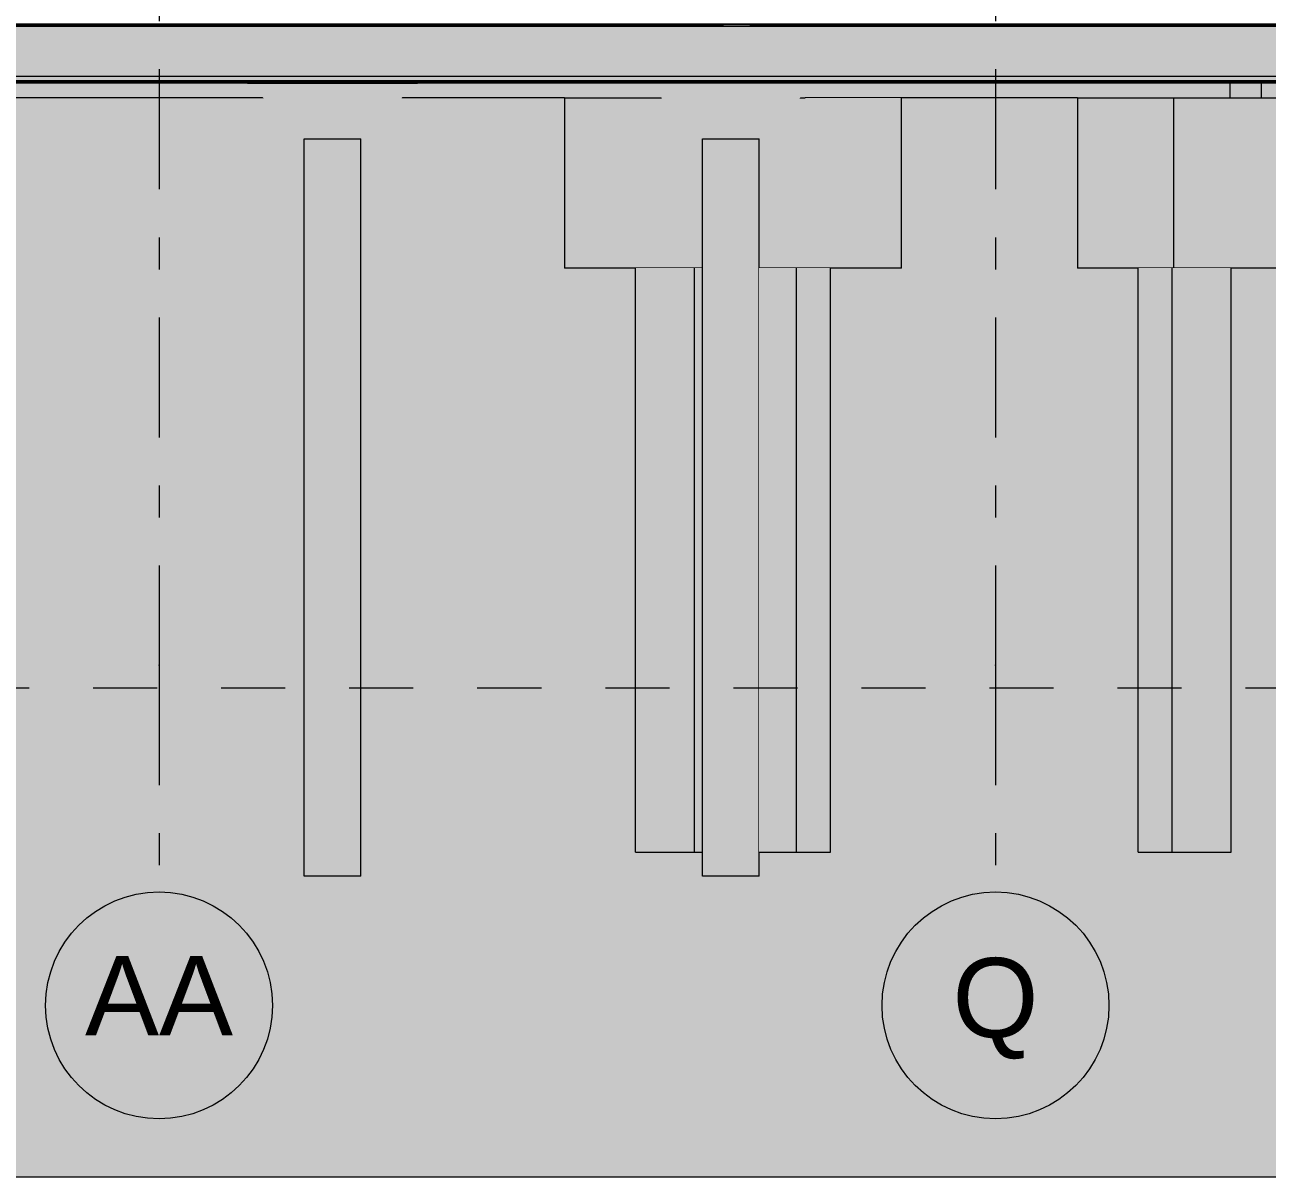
# Model space of a CAD drawing. Header units: millimetres. Extents: x -48147 to 1428745, y -495156 to 18123.
# Drawn here: x 1393121 to 1398597, y -495156 to -490077 of the extents above; entities that cross this region are included whole.
import ezdxf
from ezdxf.enums import TextEntityAlignment as Align

# ---------------------------------------------------------------- set-up
doc = ezdxf.new("R2010")
doc.units = ezdxf.units.MM
doc.header["$MEASUREMENT"] = 0
for name, pattern in [('Dashed', [2822.222233, 1411.111116, -1411.111116]), ('Double Dashed', [1093.611073, 529.166651, -211.666656, 141.111112, -211.666656]), ('Wipeout_Contour', [1000, 0, -1000])]:
    doc.linetypes.add(name, pattern=pattern)
for name, color, linetype, lineweight, true_color in [('0_Pen_No__105', 7, 'Continuous', 15, 0xa6a6a6), ('A-230-M_FLOOR.IFC Import_Pen_No__109', 7, 'Continuous', 15, 0xa6a6a6), ('A-230-M_FLOOR.IFC Import_Pen_No__29', 7, 'Continuous', 50, 0x2a2a2a), ('New_A-15-MG_Structural_Grid_Phase_2_Pen_No__222', 7, 'Continuous', 13, 0x65af33), ('S-160-M_FOUND.IFC Import_Pen_No__104', 7, 'Continuous', 15, 0xa6a6a6), ('S-160-M_FOUND.IFC Import_Pen_No__24', 7, 'Continuous', 50, 0x2a2a2a)]:
    doc.layers.add(name, color=color, linetype=linetype, lineweight=lineweight, true_color=true_color)
for name, color, linetype in [('A-230-M_FLOOR.IFC Import', 7, 'Continuous'), ('New_A-15-MG_Structural_Grid_Phase_2', 7, 'Continuous'), ('New_A-20-M_Floor_Slab', 7, 'Continuous'), ('S-160-M_FOUND.IFC Import', 7, 'Continuous'), ('S-280-M_COLUMN.IFC Import', 7, 'Continuous'), ('S-280-M_STRUCT_FRAME.IFC Import', 7, 'Continuous')]:
    doc.layers.add(name, color=color, linetype=linetype)
for name, color, linetype, lineweight in [('A-95-P_Drawing_Pen_No__1', 7, 'Continuous', 13), ('A-95-P_Drawing_Pen_No__84', 8, 'Continuous', 20), ('New_A-20-M_Floor_Slab_Pen_No__1', 7, 'Continuous', 13), ('S-160-M_FOUND.IFC Import_Pen_No__1', 7, 'Continuous', 13), ('S-160-M_FOUND.IFC Import_Pen_No__4', 7, 'Continuous', 20), ('S-280-M_COLUMN.IFC Import_Pen_No__88', 8, 'Continuous', 20), ('S-280-M_STRUCT_FRAME.IFC Import_Pen_No__4', 7, 'Continuous', 20)]:
    doc.layers.add(name, color=color, linetype=linetype, lineweight=lineweight)
doc.styles.add('GENERATED_STYLE_2', font='')
doc.styles.get('GENERATED_STYLE_2').set_extended_font_data('Swis721 BT')

# ---------------------------------------------------------------- blocks, each defined once
blk = doc.blocks.new('Section Elem_296_2', base_point=(1341556.5, -489899))
at = {"color": 254, "linetype": 'Wipeout_Contour', "lineweight": 0, "ltscale": 5894620.398170539}
blk.add_wipeout([(1374573.5, -489978.5), (1374573.5, -490078.5), (1404999, -490078.5), (1404999, -489978.5)], dxfattribs=at).dxf.layer = 'New_A-20-M_Floor_Slab'
at = {"layer": 'New_A-20-M_Floor_Slab_Pen_No__1', "linetype": 'Continuous', "flags": 128}
blk.add_lwpolyline([(1420320.8, -490078.5), (1404999, -490078.5), (1374573.5, -490078.5)], dxfattribs=at)
blk = doc.blocks.new('Section Elem_383_2', base_point=(1341556.5, -489899))
at = {"color": 254, "linetype": 'Wipeout_Contour', "lineweight": 0, "ltscale": 5927948.685406307}
blk.add_wipeout([(1398648.7, -490078.5), (1398570.5, -490078.5), (1398570.5, -490079), (1398648.7, -490079)], dxfattribs=at).dxf.layer = 'S-280-M_STRUCT_FRAME.IFC Import'
at = {"color": 254, "linetype": 'Wipeout_Contour', "lineweight": 0, "ltscale": 5928326.102257886}
blk.add_wipeout([(1398570.5, -490399), (1398648.7, -490399), (1398648.7, -490329), (1398570.5, -490329)], dxfattribs=at).dxf.layer = 'S-280-M_STRUCT_FRAME.IFC Import'
at = {"color": 254, "linetype": 'Wipeout_Contour', "lineweight": 0, "ltscale": 7403618.629139024}
blk.add_wipeout([(1396315.8, -490078.5), (1396315.8, -490079), (1396580.4, -490079), (1398570.5, -490079), (1398570.5, -490078.5)], dxfattribs=at).dxf.layer = 'S-280-M_STRUCT_FRAME.IFC Import'
at = {"color": 254, "linetype": 'Wipeout_Contour', "lineweight": 0, "ltscale": 7406143.297224373}
blk.add_wipeout([(1396537.7, -490399), (1398570.5, -490399), (1398570.5, -490329), (1398255.3, -490329), (1396607.7, -490329)], dxfattribs=at).dxf.layer = 'S-280-M_STRUCT_FRAME.IFC Import'
at = {"layer": 'S-280-M_STRUCT_FRAME.IFC Import_Pen_No__4', "linetype": 'Continuous'}
for p, q in [((1396315.8, -490079), (1396315.8, -490078.5)), ((1398570.5, -490078.5), (1398570.5, -490079)), ((1398570.5, -490329), (1398570.5, -490399)), ((1397760.8, -490399), (1396561.3, -490399))]:
    blk.add_line(p, q, dxfattribs=at)
blk = doc.blocks.new('Section Elem_384_2', base_point=(1341556.5, -489899))
at = {"color": 254, "linetype": 'Wipeout_Contour', "lineweight": 0, "ltscale": 5918791.525385903}
blk.add_wipeout([(1396166.2, -490078.5), (1396166.2, -490079), (1396201, -490079), (1396201, -490078.5)], dxfattribs=at).dxf.layer = 'S-280-M_STRUCT_FRAME.IFC Import'
at = {"color": 254, "linetype": 'Wipeout_Contour', "lineweight": 0, "ltscale": 7385868.342514155}
blk.add_wipeout([(1392336.5, -490399), (1394172.8, -490399), (1394103, -490329.2), (1394102.8, -490329), (1392336.5, -490329)], dxfattribs=at).dxf.layer = 'S-280-M_STRUCT_FRAME.IFC Import'
at = {"color": 254, "linetype": 'Wipeout_Contour', "lineweight": 0, "ltscale": 8873428.408047892}
blk.add_wipeout([(1394852.5, -490329.2), (1394782.8, -490399), (1395927.7, -490399), (1395857.7, -490329), (1395207.5, -490329), (1394852.8, -490329)], dxfattribs=at).dxf.layer = 'S-280-M_STRUCT_FRAME.IFC Import'
at = {"layer": 'S-280-M_STRUCT_FRAME.IFC Import_Pen_No__4', "linetype": 'Continuous'}
for p, q in [((1392336.5, -490399), (1392336.5, -490329)), ((1394172.8, -490399), (1392657.6, -490399)), ((1395499.4, -490399), (1394782.8, -490399))]:
    blk.add_line(p, q, dxfattribs=at)
at = {"color": 254, "linetype": 'Wipeout_Contour', "lineweight": 0, "ltscale": 7390276.719562369}
blk.add_wipeout([(1392336.5, -490079), (1395207.5, -490079), (1396166.2, -490079), (1396166.2, -490078.5), (1392336.5, -490078.5)], dxfattribs=at).dxf.layer = 'S-280-M_STRUCT_FRAME.IFC Import'
at = {"layer": 'S-280-M_STRUCT_FRAME.IFC Import_Pen_No__4', "linetype": 'Continuous'}
for p, q in [((1392336.5, -490079), (1392336.5, -490078.5)), ((1396166.2, -490078.5), (1396166.2, -490079))]:
    blk.add_line(p, q, dxfattribs=at)
blk = doc.blocks.new('Section Elem_533_2', base_point=(1341556.5, -489899))
at = {"color": 254, "linetype": 'Wipeout_Contour', "lineweight": 0, "ltscale": 5926467.594136423}
blk.add_wipeout([(1397760.8, -491149), (1398185.8, -491149), (1398185.8, -490399), (1397760.8, -490399)], dxfattribs=at).dxf.layer = 'S-160-M_FOUND.IFC Import'
at = {"layer": 'S-160-M_FOUND.IFC Import_Pen_No__4', "linetype": 'Continuous'}
blk.add_line((1397760.8, -490399), (1397760.8, -491149), dxfattribs=at)
at = {"color": 254, "linetype": 'Wipeout_Contour', "lineweight": 0, "ltscale": 5928587.081358909}
blk.add_wipeout([(1398185.8, -491149), (1398884, -491149), (1398884, -490399), (1398185.8, -490399)], dxfattribs=at).dxf.layer = 'S-160-M_FOUND.IFC Import'
at = {"layer": 'S-160-M_FOUND.IFC Import_Pen_No__4', "linetype": 'Continuous'}
for p, q in [((1397760.8, -490399), (1398185.8, -490399)), ((1398185.8, -490399), (1398722.7, -490399)), ((1398185.8, -491149), (1398185.8, -490399)), ((1398185.8, -491149), (1397760.8, -491149)), ((1398884, -491149), (1398185.8, -491149))]:
    blk.add_line(p, q, dxfattribs=at)
blk = doc.blocks.new('Section Elem_534_2', base_point=(1341556.5, -489899))
at = {"color": 254, "linetype": 'Wipeout_Contour', "lineweight": 0, "ltscale": 7411097.594417712}
blk.add_wipeout([(1398028.2, -493724), (1398178.2, -493724), (1398178.2, -491149), (1398176.3, -491149), (1398028.2, -491149)], dxfattribs=at).dxf.layer = 'S-160-M_FOUND.IFC Import'
at = {"layer": 'S-160-M_FOUND.IFC Import_Pen_No__1', "linetype": 'Continuous'}
blk.add_line((1398028.2, -493724), (1398028.2, -491149), dxfattribs=at)
at = {"color": 254, "linetype": 'Wipeout_Contour', "lineweight": 0, "ltscale": 7411907.358902963}
blk.add_wipeout([(1398214.4, -491149), (1398178.2, -491149), (1398178.2, -493724), (1398438, -493724), (1398438, -491149)], dxfattribs=at).dxf.layer = 'S-160-M_FOUND.IFC Import'
at = {"layer": 'S-160-M_FOUND.IFC Import_Pen_No__1', "linetype": 'Continuous'}
for p, q in [((1398178.2, -493724), (1398178.2, -491149)), ((1398438, -493724), (1398438, -491149)), ((1398028.2, -493724), (1398178.2, -493724)), ((1398178.2, -493724), (1398438, -493724))]:
    blk.add_line(p, q, dxfattribs=at)
blk = doc.blocks.new('Section Elem_535_2', base_point=(1341556.5, -489899))
at = {"color": 254, "linetype": 'Wipeout_Contour', "lineweight": 0, "ltscale": 7397901.009642696}
blk.add_wipeout([(1395499.4, -490399), (1395499.4, -491149), (1396107.7, -491149), (1396107.7, -490579), (1395927.7, -490399)], dxfattribs=at).dxf.layer = 'S-160-M_FOUND.IFC Import'
at = {"color": 254, "linetype": 'Wipeout_Contour', "lineweight": 0, "ltscale": 7401753.374958865}
blk.add_wipeout([(1396537.7, -490399), (1396357.7, -490579), (1396357.7, -491149), (1396985.9, -491149), (1396985.9, -490399)], dxfattribs=at).dxf.layer = 'S-160-M_FOUND.IFC Import'
at = {"layer": 'S-160-M_FOUND.IFC Import_Pen_No__4', "linetype": 'Continuous'}
for p, q in [((1395499.4, -490399), (1395927.7, -490399)), ((1395499.4, -490399), (1395499.4, -491149)), ((1396537.7, -490399), (1396561.3, -490399)), ((1396985.9, -491149), (1396985.9, -490399)), ((1396107.7, -491149), (1395499.4, -491149)), ((1396985.9, -491149), (1396357.7, -491149))]:
    blk.add_line(p, q, dxfattribs=at)
blk = doc.blocks.new('Section Elem_536_2', base_point=(1341556.5, -489899))
at = {"color": 254, "linetype": 'Wipeout_Contour', "lineweight": 0, "ltscale": 5921014.057221786}
blk.add_wipeout([(1395812.6, -491149), (1395812.6, -493724), (1396072.3, -493724), (1396072.3, -491149)], dxfattribs=at).dxf.layer = 'S-160-M_FOUND.IFC Import'
at = {"layer": 'S-160-M_FOUND.IFC Import_Pen_No__1', "linetype": 'Continuous'}
blk.add_line((1395812.6, -493724), (1395812.6, -491149), dxfattribs=at)
at = {"color": 254, "linetype": 'Wipeout_Contour', "lineweight": 0, "ltscale": 5921570.61188302}
blk.add_wipeout([(1396072.3, -491149), (1396072.3, -493724), (1396107.7, -493724), (1396107.7, -491149)], dxfattribs=at).dxf.layer = 'S-160-M_FOUND.IFC Import'
at = {"layer": 'S-160-M_FOUND.IFC Import_Pen_No__1', "linetype": 'Continuous'}
for p, q in [((1396072.3, -493724), (1396072.3, -491149)), ((1395812.6, -493724), (1396072.3, -493724)), ((1396072.3, -493724), (1396107.7, -493724))]:
    blk.add_line(p, q, dxfattribs=at)
blk = doc.blocks.new('Section Elem_548_2', base_point=(1341556.5, -489899))
at = {"color": 254, "linetype": 'Wipeout_Contour', "lineweight": 0, "ltscale": 5915180.985303782}
blk.add_wipeout([(1394602.8, -490579), (1394352.8, -490579), (1394352.8, -493829), (1394602.8, -493829)], dxfattribs=at).dxf.layer = 'S-160-M_FOUND.IFC Import'
at = {"layer": 'S-160-M_FOUND.IFC Import_Pen_No__4', "linetype": 'Continuous'}
blk.add_line((1394602.8, -493829), (1394352.8, -493829), dxfattribs=at)
at = {"color": 254, "linetype": 'Wipeout_Contour', "lineweight": 0, "ltscale": 5912851.790628581}
blk.add_wipeout([(1394103, -490329.2), (1394352.8, -490579), (1394602.8, -490579), (1394852.5, -490329.2)], dxfattribs=at).dxf.layer = 'S-160-M_FOUND.IFC Import'
at = {"layer": 'S-160-M_FOUND.IFC Import_Pen_No__4', "linetype": 'Continuous'}
for p, q in [((1394352.8, -490579), (1394602.8, -490579)), ((1394352.8, -493829), (1394352.8, -490579)), ((1394602.8, -493829), (1394602.8, -490579))]:
    blk.add_line(p, q, dxfattribs=at)
blk = doc.blocks.new('Section Elem_549_2', base_point=(1341556.5, -489899))
at = {"color": 254, "linetype": 'Wipeout_Contour', "lineweight": 0, "ltscale": 5921800.715060658}
blk.add_wipeout([(1396357.7, -490579), (1396107.7, -490579), (1396107.7, -493829), (1396357.7, -493829)], dxfattribs=at).dxf.layer = 'S-160-M_FOUND.IFC Import'
at = {"layer": 'S-160-M_FOUND.IFC Import_Pen_No__4', "linetype": 'Continuous'}
blk.add_line((1396357.7, -493829), (1396107.7, -493829), dxfattribs=at)
at = {"color": 254, "linetype": 'Wipeout_Contour', "lineweight": 0, "ltscale": 5919473.966346828}
blk.add_wipeout([(1396607.7, -490329), (1395857.7, -490329), (1396107.7, -490579), (1396357.7, -490579)], dxfattribs=at).dxf.layer = 'S-160-M_FOUND.IFC Import'
at = {"layer": 'S-160-M_FOUND.IFC Import_Pen_No__4', "linetype": 'Continuous'}
for p, q in [((1396107.7, -490579), (1396357.7, -490579)), ((1396107.7, -493829), (1396107.7, -490579)), ((1396357.7, -493829), (1396357.7, -490579))]:
    blk.add_line(p, q, dxfattribs=at)
blk = doc.blocks.new('Section Elem_550_2', base_point=(1341556.5, -489899))
at = {"layer": 'S-160-M_FOUND.IFC Import_Pen_No__104', "linetype": 'Continuous', "lineweight": 0, "true_color": 0x535353}
blk.add_hatch(color=251, dxfattribs=at).paths.add_polyline_path([(1394852.8, -490329), (1394102.8, -490329), (1394103, -490329.2), (1394852.5, -490329.2)])
at = {"layer": 'S-160-M_FOUND.IFC Import_Pen_No__24', "linetype": 'Continuous'}
for p, q in [((1394102.8, -490329), (1394103, -490329.2)), ((1394852.5, -490329.2), (1394103, -490329.2)), ((1394852.8, -490329), (1394852.5, -490329.2))]:
    blk.add_line(p, q, dxfattribs=at)
blk = doc.blocks.new('Section Elem_580_2', base_point=(1341556.5, -489899))
at = {"color": 254, "linetype": 'Wipeout_Contour', "lineweight": 0, "ltscale": 5922891.506897892}
blk.add_wipeout([(1396522.6, -491149), (1396357.7, -491149), (1396357.7, -493724), (1396522.6, -493724)], dxfattribs=at).dxf.layer = 'S-160-M_FOUND.IFC Import'
at = {"color": 254, "linetype": 'Wipeout_Contour', "lineweight": 0, "ltscale": 5923485.814510324}
blk.add_wipeout([(1396522.6, -491149), (1396522.6, -493724), (1396672.8, -493724), (1396672.8, -491149)], dxfattribs=at).dxf.layer = 'S-160-M_FOUND.IFC Import'
at = {"layer": 'S-160-M_FOUND.IFC Import_Pen_No__1', "linetype": 'Continuous'}
for p, q in [((1396522.6, -493724), (1396522.6, -491149)), ((1396672.8, -493724), (1396672.8, -491149)), ((1396357.7, -493724), (1396522.6, -493724)), ((1396522.6, -493724), (1396672.8, -493724))]:
    blk.add_line(p, q, dxfattribs=at)
blk = doc.blocks.new('Section Elem_587_2', base_point=(1341556.5, -489899))
at = {"layer": 'S-160-M_FOUND.IFC Import_Pen_No__1', "linetype": 'Continuous'}
for p, q in [((1392507.6, -490079), (1392507.6, -490078.5)), ((1395966.4, -490079), (1395966.4, -490078.5)), ((1392507.6, -490399), (1392507.6, -490329))]:
    blk.add_line(p, q, dxfattribs=at)
blk = doc.blocks.new('Section Elem_588_2', base_point=(1341556.5, -489899))
at = {"layer": 'S-160-M_FOUND.IFC Import_Pen_No__1', "linetype": 'Continuous'}
for p, q in [((1396451.5, -490079), (1396451.5, -490078.5)), ((1398434.7, -490079), (1398434.7, -490078.5)), ((1398434.7, -490399), (1398434.7, -490329))]:
    blk.add_line(p, q, dxfattribs=at)
blk = doc.blocks.new('Section Elem_596_2', base_point=(1341556.5, -489899))
at = {"color": 254, "linetype": 'Wipeout_Contour', "lineweight": 0, "ltscale": 5894853.906516284}
blk.add_wipeout([(1404999, -490329), (1404999, -490079), (1374573.5, -490079), (1374573.5, -490329)], dxfattribs=at).dxf.layer = 'A-230-M_FLOOR.IFC Import'
at = {"layer": 'A-230-M_FLOOR.IFC Import_Pen_No__109', "linetype": 'Continuous'}
h = blk.add_hatch(dxfattribs=at)
h.set_pattern_fill('Lightweight_Concrete_0002', color=256, style=0, pattern_type=2)
h.set_pattern_definition([(0, (1341556.5, -489898.95), (0, 779.423), [48.75, -401.25]), (0, (1341781.5, -489509.24), (0, 779.423), [48.75, -401.25]), (60, (1341556.5, -489898.95), (-675, 389.711), [48.75, -401.25]), (60, (1342006.5, -489898.95), (-675, 389.711), [48.75, -401.25]), (120, (1341605.3, -489898.95), (675, 389.711), [48.75, -401.25]), (120, (1342055.3, -489898.95), (675, 389.711), [48.75, -401.25]), (0, (1341556.51, -489823.95), (0, 150), [0, -150, 0, -225]), (45, (1341631.51, -489823.95), (-106.066, 106.066), [0, -112.5, 0, -187.5])])
h.paths.add_polyline_path([(1404999, -490329), (1404999, -490079), (1374573.5, -490079), (1374573.5, -490329)])
at = {"layer": 'A-230-M_FLOOR.IFC Import_Pen_No__29', "linetype": 'Continuous'}
for p, q in [((1394102.8, -490329), (1374573.5, -490329)), ((1394852.8, -490329), (1394102.8, -490329))]:
    blk.add_line(p, q, dxfattribs=at)
at = {"layer": 'A-230-M_FLOOR.IFC Import_Pen_No__29', "linetype": 'Continuous', "flags": 128}
for points in [[(1420358.6, -490079), (1404999, -490079), (1374573.5, -490079)], [(1420610.9, -490329), (1404999, -490329), (1394852.8, -490329)]]:
    blk.add_lwpolyline(points, dxfattribs=at)
blk = doc.blocks.new('Section Elem_614_2', base_point=(1341556.5, -489899))
at = {"color": 254, "linetype": 'Wipeout_Contour', "lineweight": 0, "ltscale": 5919073.715345944}
blk.add_wipeout([(1396201, -490079), (1396315.8, -490079), (1396315.8, -490078.5), (1396201, -490078.5)], dxfattribs=at).dxf.layer = 'S-280-M_COLUMN.IFC Import'
at = {"layer": 'S-280-M_COLUMN.IFC Import_Pen_No__88', "linetype": 'Continuous'}
blk.add_line((1396201, -490078.5), (1396201, -490079), dxfattribs=at)
blk = doc.blocks.new('Standard grid marker[8]_2', base_point=(1397399.8, -468494.3))
at = {"layer": 'New_A-15-MG_Structural_Grid_Phase_2_Pen_No__222', "linetype": 'Double Dashed'}
for p, q in [((1397399.8, -469494.3), (1397399.8, -492899)), ((1397399.8, -492899), (1397399.8, -493899))]:
    blk.add_line(p, q, dxfattribs=at)
at = {"layer": 'New_A-15-MG_Structural_Grid_Phase_2_Pen_No__222', "linetype": 'Continuous'}
blk.add_circle((1397399.8, -494399), 500, dxfattribs=at)
at = {"layer": 'New_A-15-MG_Structural_Grid_Phase_2_Pen_No__222', "linetype": 'Double Dashed'}
blk.add_point((1397399.8, -492899), dxfattribs=at)
blk.add_point((1397399.8, -492899), dxfattribs=at)
at = {"layer": 'New_A-15-MG_Structural_Grid_Phase_2_Pen_No__222', "style": 'GENERATED_STYLE_2'}
for tag, p in [('AC_MarkerText_1_0', (1397399.8, -467960.2)), ('AC_MarkerText_1_1', (1397399.8, -494364.9))]:
    blk.add_attdef(tag, text='', height=350, rotation=360, dxfattribs=at).set_placement(p, align=Align.MIDDLE_CENTER)
blk = doc.blocks.new('Standard grid marker[12]_2', base_point=(1393712.6, -468494.3))
at = {"layer": 'New_A-15-MG_Structural_Grid_Phase_2_Pen_No__222', "linetype": 'Double Dashed'}
for p, q in [((1393712.6, -469494.3), (1393712.6, -492899)), ((1393712.6, -492899), (1393712.6, -493899))]:
    blk.add_line(p, q, dxfattribs=at)
at = {"layer": 'New_A-15-MG_Structural_Grid_Phase_2_Pen_No__222', "linetype": 'Continuous'}
blk.add_circle((1393712.6, -494399), 500, dxfattribs=at)
at = {"layer": 'New_A-15-MG_Structural_Grid_Phase_2_Pen_No__222', "linetype": 'Double Dashed'}
blk.add_point((1393712.6, -492899), dxfattribs=at)
blk.add_point((1393712.6, -492899), dxfattribs=at)
at = {"layer": 'New_A-15-MG_Structural_Grid_Phase_2_Pen_No__222', "style": 'GENERATED_STYLE_2'}
for tag, p in [('AC_MarkerText_1_0', (1393712.6, -467950.9)), ('AC_MarkerText_1_1', (1393712.6, -494355.6))]:
    blk.add_attdef(tag, text='', height=350, rotation=360, dxfattribs=at).set_placement(p, align=Align.MIDDLE_CENTER)
blk = doc.blocks.new('S-27 Building Section_STORY_MARKER', base_point=(1341556.5, -489899))
at = {"layer": '0_Pen_No__105', "linetype": 'Dashed', "ltscale": 0.2}
blk.add_line((1357862.3, -492999), (1422610.8, -492999), dxfattribs=at)

msp = doc.modelspace()

# ---------------------------------------------------------------- block references
at = {"layer": 'New_A-20-M_Floor_Slab'}
msp.add_blockref('Section Elem_296_2', (1341556.5, -489899), dxfattribs=at)

# ---------------------------------------------------------------- next in the draw order: block references
at = {"layer": 'S-280-M_STRUCT_FRAME.IFC Import'}
for name in ['Section Elem_384_2', 'Section Elem_383_2']:
    msp.add_blockref(name, (1341556.5, -489899), dxfattribs=at)

# ---------------------------------------------------------------- next in the draw order: block references
at = {"layer": 'S-160-M_FOUND.IFC Import'}
for name in ['Section Elem_548_2', 'Section Elem_535_2', 'Section Elem_533_2']:
    msp.add_blockref(name, (1341556.5, -489899), dxfattribs=at)

# ---------------------------------------------------------------- next in the draw order: block references
for name in ['Section Elem_550_2', 'Section Elem_536_2', 'Section Elem_534_2']:
    msp.add_blockref(name, (1341556.5, -489899), dxfattribs=at)

# ---------------------------------------------------------------- next in the draw order: block references
msp.add_blockref('Section Elem_549_2', (1341556.5, -489899), dxfattribs=at)

# ---------------------------------------------------------------- next in the draw order: block references
for name in ['Section Elem_587_2', 'Section Elem_588_2', 'Section Elem_580_2']:
    msp.add_blockref(name, (1341556.5, -489899), dxfattribs=at)

# ---------------------------------------------------------------- next in the draw order: block references
at = {"layer": 'A-230-M_FLOOR.IFC Import'}
msp.add_blockref('Section Elem_596_2', (1341556.5, -489899), dxfattribs=at)

# ---------------------------------------------------------------- next in the draw order: block references
at = {"layer": 'New_A-15-MG_Structural_Grid_Phase_2', "color": 8, "linetype": 'Continuous', "lineweight": 15}
ref = msp.add_blockref('Standard grid marker[12]_2', (1393712.6, -468494.3), dxfattribs=at)
ref.add_attrib('AC_MarkerText_1_1', 'AA', dxfattribs={"layer": 'New_A-15-MG_Structural_Grid_Phase_2_Pen_No__222', "color": 85, "true_color": 0x65af33, "height": 350, "rotation": 360, "style": 'GENERATED_STYLE_2'}).set_placement((1393712.6, -494355.6), align=Align.MIDDLE_CENTER)
ref = msp.add_blockref('Standard grid marker[8]_2', (1397399.8, -468494.3), dxfattribs=at)
ref.add_attrib('AC_MarkerText_1_1', 'Q', dxfattribs={"layer": 'New_A-15-MG_Structural_Grid_Phase_2_Pen_No__222', "color": 85, "true_color": 0x65af33, "height": 350, "rotation": 360, "style": 'GENERATED_STYLE_2'}).set_placement((1397399.8, -494364.9), align=Align.MIDDLE_CENTER)
at = {"layer": 'S-280-M_COLUMN.IFC Import'}
msp.add_blockref('Section Elem_614_2', (1341556.5, -489899), dxfattribs=at)

# ---------------------------------------------------------------- next in the draw order: hatches: boundary and pattern name
at = {"layer": 'A-95-P_Drawing_Pen_No__84', "linetype": 'Continuous'}
msp.add_hatch(color=256, dxfattribs=at).paths.add_polyline_path([(1354719.7, -495155.8), (1354719.7, -489899), (1374476.9, -489899), (1374476.9, -490829), (1374977.2, -490829), (1374977.2, -490303.5), (1399868, -490303.5), (1399868, -490124), (1419989.7, -490124), (1419989.7, -490828.9), (1420521.3, -490828.9), (1420521.3, -489899), (1428745.5, -489899), (1428745.5, -495155.8)])

# ---------------------------------------------------------------- next in the draw order: linework, layer by layer
at = {"layer": 'A-95-P_Drawing_Pen_No__1', "linetype": 'Continuous', "flags": 128}
msp.add_lwpolyline([(1354719.7, -495155.8), (1354719.7, -489899), (1374476.9, -489899), (1374476.9, -490829), (1374977.2, -490829), (1374977.2, -490303.5), (1399868, -490303.5), (1399868, -490124), (1419989.7, -490124), (1419989.7, -490828.9), (1420521.3, -490828.9), (1420521.3, -489899), (1428745.5, -489899), (1428745.5, -495155.8)], close=True, dxfattribs=at)

# ---------------------------------------------------------------- next in the draw order: block references
at = {"linetype": 'Continuous', "lineweight": 0}
msp.add_blockref('S-27 Building Section_STORY_MARKER', (1341556.5, -489899), dxfattribs=at)

doc.saveas('drawing.dxf')
